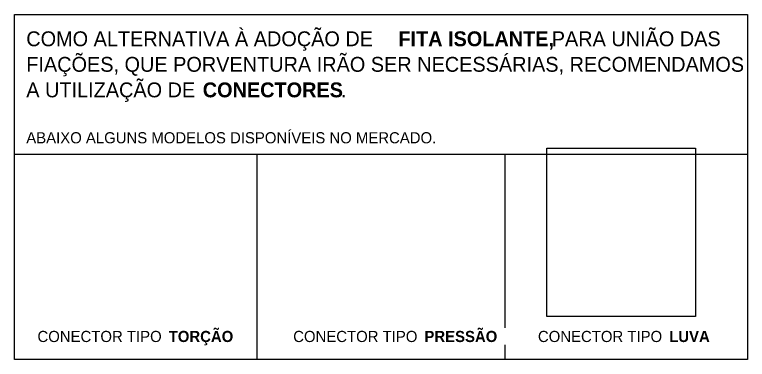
# Model space of a CAD drawing. Header units: metres. Extents: x 34 to 64.7, y -8.4 to 5.
# Drawn here: x 44.925 to 49.855, y -1.339 to 0.981 of the extents above; entities that cross this region are included whole.
import ezdxf

# ---------------------------------------------------------------- set-up
doc = ezdxf.new("R2010")
doc.units = ezdxf.units.M
doc.linetypes.add('Hidden 1_5', pattern=[0.0022, 0.0015, -0.0007])
doc.linetypes.add('Tracejada', pattern=[0.00635, 0.003175, -0.003175])
for name, color, linetype, lineweight in [('A-DETL', 7, 'Hidden 1_5', 18), ('G-ANNO-REFR', 7, 'Tracejada', 9), ('G-ANNO-TEXT', 7, 'Continuous', 9)]:
    doc.layers.add(name, color=color, linetype=linetype, lineweight=lineweight)
doc.styles.add('Century Gothic_3', font='GOTHIC.TTF', dxfattribs={"height": 0.1})
doc.styles.add('Century Gothic_4', font='GOTHIC.TTF', dxfattribs={"height": 0.075})
doc.styles.add('Century Gothic_B', font='GOTHICB.TTF', dxfattribs={"height": 0.1})
doc.styles.add('Century Gothic_B_1', font='GOTHICB.TTF', dxfattribs={"height": 0.075})
picture_1 = doc.add_image_def('image1.jpeg', size_in_pixel=(211, 239))

msp = doc.modelspace()

# ---------------------------------------------------------------- linework, layer by layer
at = {"layer": 'A-DETL', "linetype": 'Continuous', "lineweight": 9}
for p, q in [((44.9248, 0.9815), (49.8548, 0.9815)), ((44.9248, -1.3385), (44.9248, 0.9815)), ((49.8548, 0.9815), (49.8548, -1.3385)), ((44.9248, 0.0422), (49.8548, 0.0422)), ((46.5548, 0.0422), (46.5548, -1.3385)), ((48.2248, -1.3385), (48.2248, 0.0422)), ((49.8548, -1.3385), (44.9248, -1.3385))]:
    msp.add_line(p, q, dxfattribs=at)

# ---------------------------------------------------------------- texts
at = {"layer": 'G-ANNO-TEXT', "char_height": 0.1, "attachment_point": 1}
for s, insert, width, style in [('COMO ALTERNATIVA À ADOÇÃO DE ', (45.003, 0.869), 3.034387, 'Century Gothic_3'), ('PARA UNIÃO DAS ', (48.5385, 0.869), 1.459071, 'Century Gothic_3'), ('FITA ISOLANTE, ', (47.5066, 0.869), 1.250633, 'Century Gothic_B'), ('FIAÇÕES, QUE PORVENTURA IRÃO SER NECESSÁRIAS, RECOMENDAMOS ', (45.003, 0.697), 5.872361, 'Century Gothic_3'), ('A UTILIZAÇÃO DE ', (45.003, 0.5251), 1.439029, 'Century Gothic_3'), ('CONECTORES', (46.1903, 0.5251), 1.126371, 'Century Gothic_B'), ('. ', (47.1197, 0.5251), 0.092194, 'Century Gothic_3')]:
    msp.add_mtext(s, dxfattribs=dict(at, insert=insert, width=width, style=style))
at = {"layer": 'G-ANNO-TEXT', "char_height": 0.075, "width": 1.070253, "attachment_point": 1, "style": 'Century Gothic_4', "bg_fill": 3, "box_fill_scale": 1.25, "bg_fill_color": 256, "bg_fill_true_color": 13158600, "bg_fill_transparency": 0}
for insert in [(45.0783, -1.147), (46.799, -1.147), (48.4458, -1.147)]:
    msp.add_mtext('CONECTOR TIPO ', dxfattribs=dict(at, insert=insert))

# ---------------------------------------------------------------- pictures from other files: only their frames are drawn
at = {"layer": 'G-ANNO-REFR'}
image = msp.add_image(picture_1, insert=(48.5062, -1.0505), size_in_units=(1, 1.1327), dxfattribs=at)
image.dxf.flags = 7

# ---------------------------------------------------------------- next in the draw order: texts
at = {"layer": 'G-ANNO-TEXT', "char_height": 0.075, "attachment_point": 1, "bg_fill": 3, "box_fill_scale": 1.25, "bg_fill_color": 256, "bg_fill_true_color": 13158600, "bg_fill_transparency": 0}
for s, insert, width, style in [('ABAIXO ALGUNS MODELOS DISPONÍVEIS NO MERCADO.', (45.003, 0.1904), 3.471307, 'Century Gothic_4'), ('TORÇÃO', (45.9614, -1.147), 0.541139, 'Century Gothic_B_1'), ('PRESSÃO', (47.682, -1.147), 0.557173, 'Century Gothic_B_1'), ('LUVA', (49.3289, -1.147), 0.320675, 'Century Gothic_B_1')]:
    msp.add_mtext(s, dxfattribs=dict(at, insert=insert, width=width, style=style))

doc.saveas('drawing.dxf')
